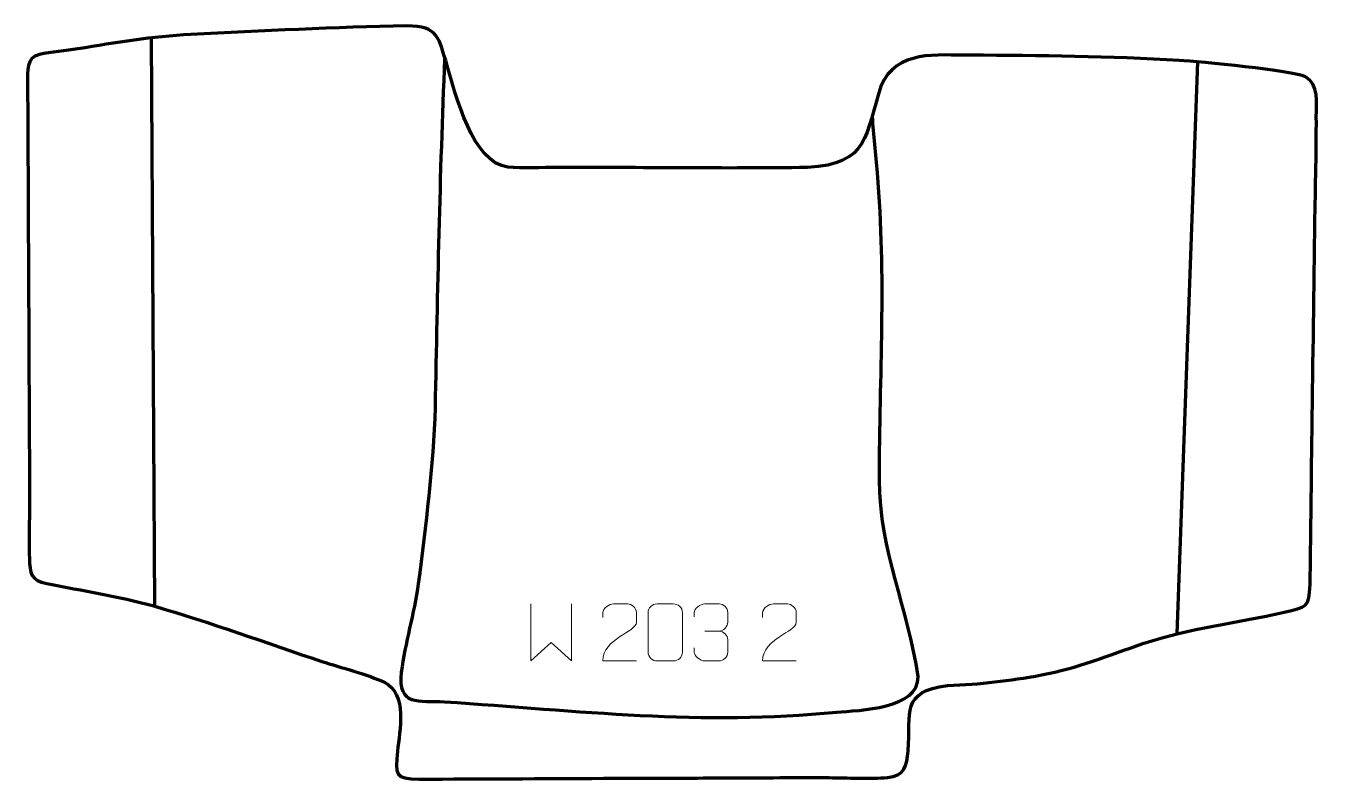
# Model space of a CAD drawing. Header units: millimetres. Extents: x 397 to 964, y -168 to 162.
import ezdxf

# ---------------------------------------------------------------- set-up
doc = ezdxf.new("R2010")
doc.units = ezdxf.units.MM
doc.header["$MEASUREMENT"] = 0
doc.layers.add('layer 1', color=7, linetype='Continuous', plot=False)
doc.layers.add('layer 2', color=7, linetype='Continuous')
doc.layers.add('layer 3', color=7, linetype='Continuous')

msp = doc.modelspace()

# ---------------------------------------------------------------- linework, layer by layer
at = {"layer": 'layer 1', "color": 250, "lineweight": 9}
for points, knots in [([(618.5875, -91.3113), (618.5875, -91.3113), (618.5875, -116.2693), (618.5875, -116.2693), (618.5875, -116.2693), (618.5875, -116.2693), (627.4302, -108.2046), (627.4302, -108.2046), (627.4302, -108.2046), (627.4302, -108.2046), (636.2726, -116.2687), (636.2726, -116.2687), (636.2726, -116.2687), (636.2726, -116.2687), (636.2726, -91.3113), (636.2726, -91.3113)], [0, 0, 0, 0, 0.2, 0.2, 0.2, 0.2, 0.4, 0.4, 0.4, 0.4, 0.6, 0.6, 0.6, 0.6, 1, 1, 1, 1]), ([(664.8015, -116.2774), (659.8871, -116.2771), (654.9727, -116.2771), (650.0586, -116.2774), (650.0586, -116.2774), (650.0586, -106.3451), (664.7096, -103.7039), (664.8015, -99.3936), (664.8015, -99.3936), (664.8012, -97.9695), (664.8012, -96.5458), (664.8015, -95.1225), (664.8015, -95.1225), (664.7846, -93.0454), (662.6618, -91.3206), (660.9908, -91.3033), (660.9908, -91.3033), (658.9176, -91.3037), (656.8447, -91.3037), (654.7723, -91.3033), (654.7723, -91.3033), (652.9502, -91.2868), (650.1255, -93.0789), (650.0586, -95.1725), (650.0586, -95.1725), (650.0586, -95.1725), (650.0586, -97.2273), (650.0586, -97.2273)], [0, 0, 0, 0, 0.125, 0.125, 0.125, 0.125, 0.25, 0.25, 0.25, 0.25, 0.375, 0.375, 0.375, 0.375, 0.5, 0.5, 0.5, 0.5, 0.625, 0.625, 0.625, 0.625, 0.75, 0.75, 0.75, 0.75, 1, 1, 1, 1]), ([(673.8494, -91.291), (676.2155, -91.291), (678.582, -91.291), (680.9485, -91.291), (680.9485, -91.291), (682.929, -91.2554), (684.955, -92.7497), (684.9821, -95.1918), (684.9821, -95.1918), (684.9817, -100.9492), (684.9817, -106.707), (684.9821, -112.4652), (684.9821, -112.4652), (684.84, -114.7928), (683.1336, -116.2751), (680.9485, -116.2859), (680.9485, -116.2859), (678.5761, -116.2855), (676.2037, -116.2855), (673.8317, -116.2859), (673.8317, -116.2859), (671.8732, -116.3915), (669.8668, -114.5036), (669.8782, -112.4826), (669.8782, -112.4826), (669.8786, -106.702), (669.8786, -100.9217), (669.8782, -95.1419), (669.8782, -95.1419), (669.8825, -92.9999), (671.6596, -91.2774), (673.8494, -91.291)], [0, 0, 0, 0, 0.11111111, 0.11111111, 0.11111111, 0.11111111, 0.22222222, 0.22222222, 0.22222222, 0.22222222, 0.33333333, 0.33333333, 0.33333333, 0.33333333, 0.44444444, 0.44444444, 0.44444444, 0.44444444, 0.55555556, 0.55555556, 0.55555556, 0.55555556, 0.66666667, 0.66666667, 0.66666667, 0.66666667, 0.77777778, 0.77777778, 0.77777778, 0.77777778, 1, 1, 1, 1]), ([(690.0655, -96.9978), (690.0655, -96.9978), (690.0655, -95.1406), (690.0655, -95.1406), (690.0655, -95.1406), (690.0512, -93.3987), (692.7157, -91.2806), (694.7748, -91.3033), (694.7748, -91.3033), (696.8389, -91.3033), (698.9029, -91.3033), (700.9666, -91.3033), (700.9666, -91.3033), (703.1611, -91.2945), (704.7594, -93.1413), (704.8038, -95.0534), (704.8038, -95.0534), (704.8034, -96.4885), (704.8034, -97.9236), (704.8038, -99.3591), (704.8038, -99.3591), (704.7552, -101.0126), (703.1526, -103.2426), (700.9543, -103.2326), (700.9543, -103.2326), (703.158, -103.2438), (704.766, -105.047), (704.82, -107.1065), (704.82, -107.1065), (704.8196, -108.8912), (704.8196, -110.6759), (704.82, -112.461), (704.82, -112.461), (704.8301, -114.5224), (702.7752, -116.2855), (700.9543, -116.2774), (700.9543, -116.2774), (698.889, -116.2771), (696.8238, -116.2771), (694.7582, -116.2774), (694.7582, -116.2774), (692.5896, -116.2659), (690.0586, -113.8657), (690.04, -112.4039), (690.04, -112.4039), (690.04, -112.4039), (690.04, -110.4953), (690.04, -110.4953)], [0, 0, 0, 0, 0.07692308, 0.07692308, 0.07692308, 0.07692308, 0.15384615, 0.15384615, 0.15384615, 0.15384615, 0.23076923, 0.23076923, 0.23076923, 0.23076923, 0.30769231, 0.30769231, 0.30769231, 0.30769231, 0.38461538, 0.38461538, 0.38461538, 0.38461538, 0.46153846, 0.46153846, 0.46153846, 0.46153846, 0.53846154, 0.53846154, 0.53846154, 0.53846154, 0.61538462, 0.61538462, 0.61538462, 0.61538462, 0.69230769, 0.69230769, 0.69230769, 0.69230769, 0.76923077, 0.76923077, 0.76923077, 0.76923077, 0.84615385, 0.84615385, 0.84615385, 0.84615385, 1, 1, 1, 1]), ([(734.8015, -116.2774), (729.8871, -116.2771), (724.9727, -116.2771), (720.0586, -116.2774), (720.0586, -116.2774), (720.0586, -106.3451), (734.7096, -103.7039), (734.8015, -99.3936), (734.8015, -99.3936), (734.8012, -97.9695), (734.8012, -96.5458), (734.8015, -95.1225), (734.8015, -95.1225), (734.7846, -93.0454), (732.6618, -91.3206), (730.9908, -91.3033), (730.9908, -91.3033), (728.9176, -91.3037), (726.8447, -91.3037), (724.7723, -91.3033), (724.7723, -91.3033), (722.9502, -91.2868), (720.1255, -93.0789), (720.0586, -95.1725), (720.0586, -95.1725), (720.0586, -95.1725), (720.0586, -97.2273), (720.0586, -97.2273)], [0, 0, 0, 0, 0.125, 0.125, 0.125, 0.125, 0.25, 0.25, 0.25, 0.25, 0.375, 0.375, 0.375, 0.375, 0.5, 0.5, 0.5, 0.5, 0.625, 0.625, 0.625, 0.625, 0.75, 0.75, 0.75, 0.75, 1, 1, 1, 1])]:
    msp.add_open_spline(points, degree=3, knots=knots, dxfattribs=at)
msp.add_open_spline([(694.7752, -103.243), (694.7752, -103.243), (700.9716, -103.243), (700.9716, -103.243)], degree=3, dxfattribs=at)
at = {"layer": 'layer 2', "color": 142, "lineweight": 158}
for points in [[(452.1504, 157.0022), (452.1504, 157.0022), (453.6482, -92.3779), (453.6482, -92.3779)], [(910.5383, 146.1324), (910.5383, 146.1324), (901.5239, -104.202), (901.5239, -104.202)]]:
    msp.add_open_spline(points, degree=3, dxfattribs=at)
msp.add_open_spline([(580.7602, 147.5145), (578.5861, 96.4508), (577.53, 45.8092), (576.5746, -5.2708), (576.5746, -5.2708), (575.8547, -31.0857), (572.4574, -56.8413), (569.2323, -82.4442), (569.2323, -82.4442), (567.3284, -95.5018), (563.4364, -108.4563), (561.75, -121.2726), (561.75, -121.2726), (560.1562, -136.3018), (569.3569, -133.5101), (580.7367, -134.1576), (580.7367, -134.1576), (639.3238, -138.0887), (693.5421, -144.6128), (752.5542, -138.7078), (752.5542, -138.7078), (762.293, -137.9017), (788.7467, -137.352), (788.1561, -123.143), (788.1561, -123.143), (783.8446, -92.6768), (771.3821, -68.7095), (771.2579, -36.7428), (771.2579, -36.7428), (771.2902, 8.6045), (774.3178, 52.0596), (770.3411, 97.5346), (770.3411, 97.5346), (769.6167, 105.8188), (768.8262, 114.0929), (768.1588, 122.3825)], degree=3, knots=[0, 0, 0, 0, 0.1, 0.1, 0.1, 0.1, 0.2, 0.2, 0.2, 0.2, 0.3, 0.3, 0.3, 0.3, 0.4, 0.4, 0.4, 0.4, 0.5, 0.5, 0.5, 0.5, 0.6, 0.6, 0.6, 0.6, 0.7, 0.7, 0.7, 0.7, 0.8, 0.8, 0.8, 0.8, 1, 1, 1, 1], dxfattribs=at)
at = {"layer": 'layer 3', "color": 242, "lineweight": 158}
msp.add_open_spline([(469.5179, 158.1723), (500.8658, 159.6526), (532.8141, 161.3483), (564.1576, 161.9372), (564.1576, 161.9372), (578.1791, 161.7708), (578.0853, 156.6907), (581.8872, 144.5389), (581.8872, 144.5389), (585.7112, 131.9246), (592.7924, 101.8877), (608.4388, 100.0522), (608.4388, 100.0522), (614.8811, 99.2966), (623.5453, 99.9203), (630.2343, 99.9434), (630.2343, 99.9434), (666.6392, 99.9134), (703.3197, 99.3935), (739.6894, 99.8652), (739.6894, 99.8652), (766.9268, 101.3068), (764.9188, 114.3699), (771.8692, 135.4794), (771.8692, 135.4794), (778.7798, 151.6828), (796.4813, 149.0011), (811.1386, 149.053), (811.1386, 149.053), (841.335, 149.0502), (872.4567, 148.5066), (902.5934, 146.8035), (902.5934, 146.8035), (911.2213, 146.2577), (952.4036, 142.4433), (957.9374, 139.5822), (957.9374, 139.5822), (963.8614, 136.5193), (962.6053, 128.014), (962.6299, 122.1864), (962.6299, 122.1864), (962.7008, 105.4736), (962.1704, 88.3101), (961.9435, 71.5439), (961.9435, 71.5439), (961.528, 40.8491), (961.1126, 10.1543), (960.6971, -20.5406), (960.6971, -20.5406), (960.6971, -20.5406), (960.6841, -21.4998), (960.6841, -21.4998), (960.6841, -21.4998), (960.4076, -41.9136), (960.3002, -62.4399), (959.871, -82.8367), (959.871, -82.8367), (959.5872, -92.9171), (958.3509, -92.6227), (948.5179, -94.8889), (948.5179, -94.8889), (927.2007, -99.7524), (907.7842, -101.7813), (886.617, -108.7055), (886.617, -108.7055), (871.5445, -113.7169), (858.0213, -119.5971), (842.2495, -122.4091), (842.2495, -122.4091), (827.6119, -125.0267), (815.9666, -126.5306), (801.0533, -126.9725), (801.0533, -126.9725), (780.4312, -129.9714), (785.1886, -138.5686), (783.7791, -155.6767), (783.7791, -155.6767), (783.2312, -162.3266), (782.2299, -166.6383), (774.8272, -167.3128), (774.8272, -167.3128), (767.2783, -168.0008), (757.0676, -167.4536), (749.2151, -167.405), (749.2151, -167.405), (734.8263, -167.3161), (720.3593, -167.471), (705.9626, -167.5202), (705.9626, -167.5202), (693.1699, -167.5638), (680.3771, -167.6075), (667.5844, -167.6512), (667.5844, -167.6512), (661.8277, -167.6708), (656.0709, -167.6905), (650.3142, -167.7101), (650.3142, -167.7101), (623.422, -167.8037), (596.5299, -167.965), (569.6376, -168.0627), (569.6376, -168.0627), (558.663, -167.9714), (559.1475, -166.0482), (560.1152, -155.774), (560.1152, -155.774), (561.0658, -146.898), (564.5327, -130.5758), (554.4961, -125.7013), (554.4961, -125.7013), (547.2411, -122.1778), (535.0777, -119.1585), (526.9328, -116.4601), (526.9328, -116.4601), (502.6201, -108.3837), (477.8863, -99.2798), (453.3391, -92.1972), (453.3391, -92.1972), (437.4935, -87.7676), (422.4749, -85.6184), (406.5202, -82.3857), (406.5202, -82.3857), (399.4977, -80.9627), (399.0769, -78.0682), (398.8571, -71.2229), (398.8571, -71.2229), (398.5668, -62.1844), (398.9805, -52.383), (398.931, -43.198), (398.931, -43.198), (398.6058, 16.9125), (398.3733, 77.0294), (398.0381, 137.1364), (398.0381, 137.1364), (398.011, 141.9863), (397.3089, 148.1413), (403.2224, 149.4155), (403.2224, 149.4155), (408.2683, 150.5029), (414.7567, 151.0106), (420.1334, 151.8802), (420.1334, 151.8802), (436.7587, 154.5693), (452.6351, 157.2853), (469.5179, 158.1723)], degree=3, knots=[0, 0, 0, 0, 0.02702703, 0.02702703, 0.02702703, 0.02702703, 0.05405405, 0.05405405, 0.05405405, 0.05405405, 0.08108108, 0.08108108, 0.08108108, 0.08108108, 0.10810811, 0.10810811, 0.10810811, 0.10810811, 0.13513514, 0.13513514, 0.13513514, 0.13513514, 0.16216216, 0.16216216, 0.16216216, 0.16216216, 0.18918919, 0.18918919, 0.18918919, 0.18918919, 0.21621622, 0.21621622, 0.21621622, 0.21621622, 0.24324324, 0.24324324, 0.24324324, 0.24324324, 0.27027027, 0.27027027, 0.27027027, 0.27027027, 0.2972973, 0.2972973, 0.2972973, 0.2972973, 0.32432432, 0.32432432, 0.32432432, 0.32432432, 0.35135135, 0.35135135, 0.35135135, 0.35135135, 0.37837838, 0.37837838, 0.37837838, 0.37837838, 0.40540541, 0.40540541, 0.40540541, 0.40540541, 0.43243243, 0.43243243, 0.43243243, 0.43243243, 0.45945946, 0.45945946, 0.45945946, 0.45945946, 0.48648649, 0.48648649, 0.48648649, 0.48648649, 0.51351351, 0.51351351, 0.51351351, 0.51351351, 0.54054054, 0.54054054, 0.54054054, 0.54054054, 0.56756757, 0.56756757, 0.56756757, 0.56756757, 0.59459459, 0.59459459, 0.59459459, 0.59459459, 0.62162162, 0.62162162, 0.62162162, 0.62162162, 0.64864865, 0.64864865, 0.64864865, 0.64864865, 0.67567568, 0.67567568, 0.67567568, 0.67567568, 0.7027027, 0.7027027, 0.7027027, 0.7027027, 0.72972973, 0.72972973, 0.72972973, 0.72972973, 0.75675676, 0.75675676, 0.75675676, 0.75675676, 0.78378378, 0.78378378, 0.78378378, 0.78378378, 0.81081081, 0.81081081, 0.81081081, 0.81081081, 0.83783784, 0.83783784, 0.83783784, 0.83783784, 0.86486486, 0.86486486, 0.86486486, 0.86486486, 0.89189189, 0.89189189, 0.89189189, 0.89189189, 0.91891892, 0.91891892, 0.91891892, 0.91891892, 0.94594595, 0.94594595, 0.94594595, 0.94594595, 1, 1, 1, 1], dxfattribs=at)

doc.saveas('drawing.dxf')
